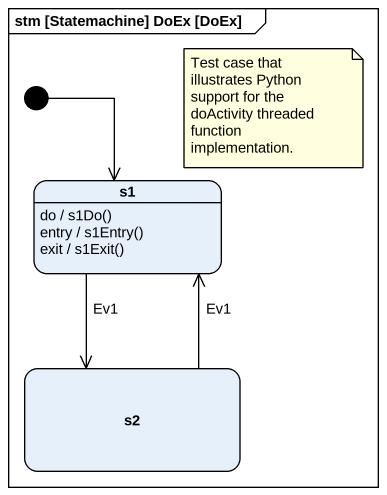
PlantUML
@startuml
mainframe stm [Statemachine] DoEx [DoEx]
hide empty description
state s1
s1 : do / s1Do()
s1 : entry / s1Entry()
s1 : exit / s1Exit()
state s2
[*] --> s1
s1 --> s2 : Ev1
s2 -up-> s1 : Ev1
note as N1
  Test case that illustrates Python support for the doActivity threaded function implementation.
end note
@enduml
